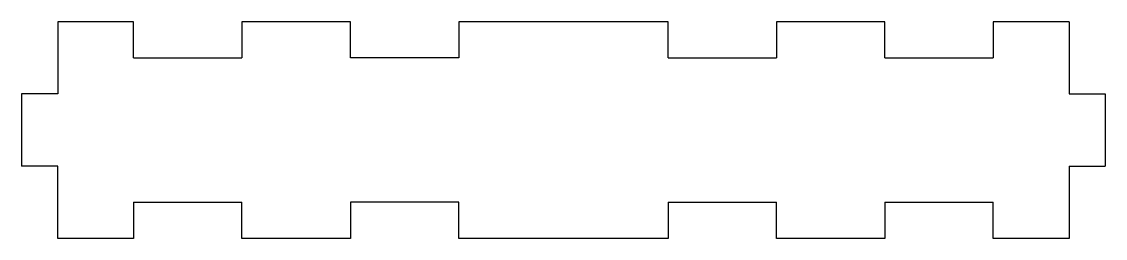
# Model space of a CAD drawing. Header units: millimetres. Extents: x -99 to 51, y -43 to -13.
import ezdxf

# ---------------------------------------------------------------- set-up
doc = ezdxf.new("R2010")
doc.units = ezdxf.units.MM

msp = doc.modelspace()

# ---------------------------------------------------------------- linework, layer by layer
at = {"color": 7, "linetype": 'Continuous', "lineweight": 25}
for p, q in [((-83.1, -13), (-93.6, -13)), ((-93.6, -13), (-93.6, -23)), ((-83.1, -18), (-83.1, -13)), ((-68.1, -13), (-68.1, -18)), ((-53.1, -13), (-68.1, -13)), ((-53.1, -18), (-53.1, -13)), ((-38.1, -13), (-38.1, -18)), ((-9.1, -13), (-38.1, -13)), ((-9.1, -18), (-9.1, -13)), ((5.9, -13), (5.9, -18)), ((20.9, -13), (5.9, -13)), ((20.9, -18), (20.9, -13)), ((35.9, -13), (35.9, -18)), ((46.4, -13), (35.9, -13)), ((46.4, -13), (46.4, -23)), ((-83.1, -18), (-68.1, -18)), ((-38.1, -18), (-53.1, -18)), ((-9.1, -18), (5.9, -18)), ((20.9, -18), (35.9, -18)), ((-98.6, -23), (-98.6, -33)), ((-93.6, -23), (-98.6, -23)), ((46.4, -23), (51.4, -23)), ((51.4, -23), (51.4, -33)), ((-93.6, -33), (-98.6, -33)), ((-93.6, -43), (-93.6, -33)), ((46.4, -33), (51.4, -33)), ((46.4, -33), (46.4, -43)), ((-83.1, -38), (-68.1, -38)), ((-83.1, -38), (-83.1, -43)), ((-68.1, -43), (-68.1, -38)), ((-38.1, -38), (-53.1, -38)), ((-53.1, -38), (-53.1, -43)), ((-38.1, -43), (-38.1, -38)), ((-9.1, -38), (5.9, -38)), ((-9.1, -38), (-9.1, -43)), ((5.9, -43), (5.9, -38)), ((20.9, -38), (35.9, -38)), ((20.9, -38), (20.9, -43)), ((35.9, -43), (35.9, -38)), ((-83.1, -43), (-93.6, -43)), ((-53.1, -43), (-68.1, -43)), ((-9.1, -43), (-38.1, -43)), ((20.9, -43), (5.9, -43)), ((46.4, -43), (35.9, -43))]:
    msp.add_line(p, q, dxfattribs=at)

doc.saveas('drawing.dxf')
